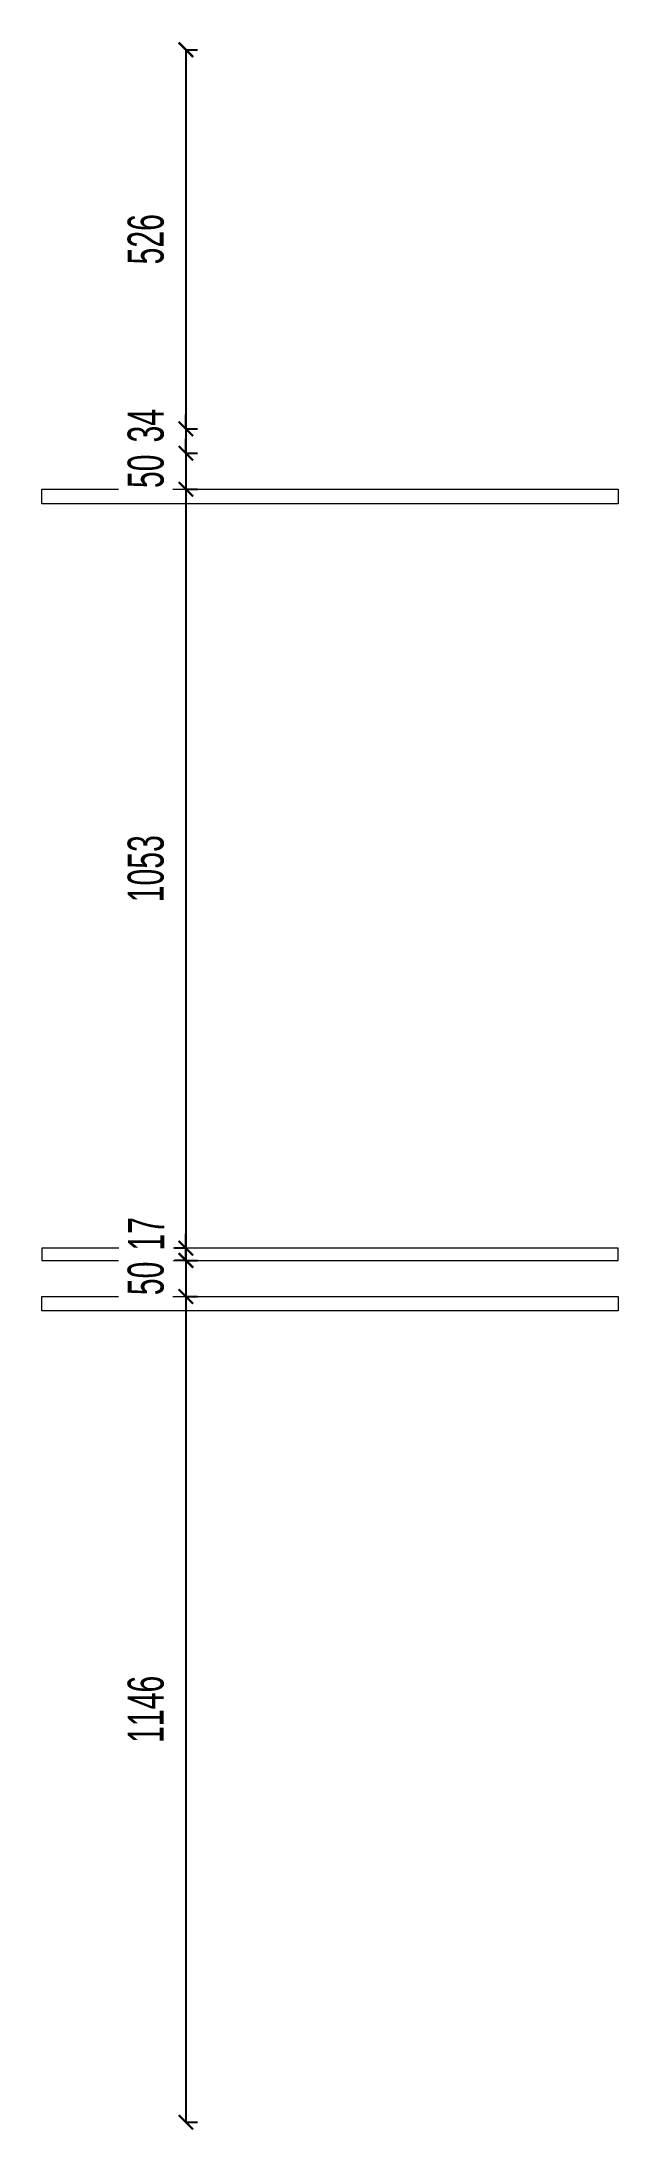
# Model space of a CAD drawing. Header units: millimetres. Extents: x 0 to 800, y -11 to 2887.
import ezdxf

# ---------------------------------------------------------------- set-up
doc = ezdxf.new("R2010")
doc.units = ezdxf.units.MM
doc.header["$MEASUREMENT"] = 0
doc.header["$PDMODE"] = 3
doc.layers.get('0').update_dxf_attribs({"lineweight": 0})
doc.layers.get('Defpoints').update_dxf_attribs({"color": 5})
doc.layers.add('LH-DIM', color=8, linetype='Continuous', lineweight=0)
doc.layers.add('LH-NOITHAT', color=153, linetype='Continuous', lineweight=9)
doc.styles.add('DIM', font='arial.ttf', dxfattribs={"width": 0.6})
doc.dimstyles.new('d20', dxfattribs={"dimscale": 20, "dimtxt": 2.5, "dimasz": 1, "dimexe": 0.8, "dimexo": 3, "dimgap": 1.5, "dimtad": 1, "dimdec": 0, "dimdsep": 46, "dimtxsty": 'DIM', "dimblk": 'ARCHTICK', "dimcen": 0, "dimclrd": 8, "dimclre": 256, "dimclrt": 3, "dimadec": 1, "dimazin": 2, "dimtfac": 1, "dimtdec": 0, "dimtix": 1, "dimtmove": 2, "dimatfit": 2, "dimfxl": 5.5, "dimfxlon": 1, "dimtfill": 1, "dimtolj": 1, "dimtzin": 0, "dimarcsym": 0})

# ---------------------------------------------------------------- blocks, each defined once
blk = doc.blocks.new('_ArchTick')
at = {"color": 0, "linetype": 'ByBlock', "const_width": 0.15}
blk.add_lwpolyline([(-0.5, -0.5), (0.5, 0.5)], dxfattribs=at)
blk = doc.blocks.new('*D28')
at = {"layer": 'Defpoints', "color": 0, "transparency": 16777216}
for p in [(200, 2876), (200, 2350), (200, 2350)]:
    blk.add_point(p, dxfattribs=at)
at = {"layer": 'LH-DIM', "lineweight": -2, "transparency": 16777216}
for p, q in [((200, 2876), (216, 2876)), ((200, 2350), (216, 2350))]:
    blk.add_line(p, q, dxfattribs=at)
at = {"layer": 'LH-DIM', "color": 8, "lineweight": -2, "transparency": 16777216}
blk.add_line((200, 2876), (200, 2350), dxfattribs=at)
at = {"layer": 'LH-DIM', "color": 8, "lineweight": -2, "transparency": 16777216, "xscale": 20, "yscale": 20, "zscale": 20}
for p, rotation in [((200, 2876), 90), ((200, 2350), 270)]:
    blk.add_blockref('_ArchTick', p, dxfattribs=dict(at, rotation=rotation))
at = {"layer": 'LH-DIM', "color": 3, "transparency": 16777216, "insert": (144.5, 2613), "char_height": 50, "attachment_point": 5, "rotation": 90, "style": 'DIM', "bg_fill": 3, "box_fill_scale": 1.25, "bg_fill_color": 256, "bg_fill_true_color": 13158600, "bg_fill_transparency": 0}
blk.add_mtext('\\A1;526', dxfattribs=at)
blk = doc.blocks.new('*D29')
at = {"layer": 'Defpoints', "color": 0, "transparency": 16777216}
for p in [(200, 2266), (200, 1213), (200, 1213)]:
    blk.add_point(p, dxfattribs=at)
at = {"layer": 'LH-DIM', "lineweight": -2, "transparency": 16777216}
for p, q in [((200, 2266), (216, 2266)), ((200, 1213), (184, 1213))]:
    blk.add_line(p, q, dxfattribs=at)
at = {"layer": 'LH-DIM', "color": 8, "lineweight": -2, "transparency": 16777216}
blk.add_line((200, 2266), (200, 1213), dxfattribs=at)
at = {"layer": 'LH-DIM', "color": 8, "lineweight": -2, "transparency": 16777216, "xscale": 20, "yscale": 20, "zscale": 20}
for p, rotation in [((200, 2266), 90), ((200, 1213), 270)]:
    blk.add_blockref('_ArchTick', p, dxfattribs=dict(at, rotation=rotation))
at = {"layer": 'LH-DIM', "color": 3, "transparency": 16777216, "insert": (144.5, 1739.5), "char_height": 50, "attachment_point": 5, "rotation": 90, "style": 'DIM', "bg_fill": 3, "box_fill_scale": 1.25, "bg_fill_color": 256, "bg_fill_true_color": 13158600, "bg_fill_transparency": 0}
blk.add_mtext('\\A1;1053', dxfattribs=at)
blk = doc.blocks.new('*D30')
at = {"layer": 'Defpoints', "color": 0, "transparency": 16777216}
for p in [(200, 1213), (200, 1196), (200, 1196)]:
    blk.add_point(p, dxfattribs=at)
at = {"layer": 'LH-DIM', "color": 8, "lineweight": -2, "transparency": 16777216}
for p, q in [((200, 1213), (200, 1233)), ((200, 1213), (200, 1196)), ((200, 1196), (200, 1176))]:
    blk.add_line(p, q, dxfattribs=at)
at = {"layer": 'LH-DIM', "lineweight": -2, "transparency": 16777216}
for p, q in [((200, 1213), (184, 1213)), ((200, 1196), (184, 1196))]:
    blk.add_line(p, q, dxfattribs=at)
at = {"layer": 'LH-DIM', "color": 3, "transparency": 16777216, "insert": (144.9, 1232.8), "char_height": 50, "attachment_point": 5, "rotation": 90, "style": 'DIM', "bg_fill": 3, "box_fill_scale": 1.25, "bg_fill_color": 256, "bg_fill_true_color": 13158600, "bg_fill_transparency": 0}
blk.add_mtext('\\A1;17', dxfattribs=at)
at = {"layer": 'LH-DIM', "color": 8, "lineweight": -2, "transparency": 16777216, "xscale": 20, "yscale": 20, "zscale": 20}
for p, rotation in [((200, 1213), 270), ((200, 1196), 90)]:
    blk.add_blockref('_ArchTick', p, dxfattribs=dict(at, rotation=rotation))
blk = doc.blocks.new('*D31')
at = {"layer": 'Defpoints', "color": 0, "transparency": 16777216}
for p in [(200, 2316), (200, 2266), (200, 2266)]:
    blk.add_point(p, dxfattribs=at)
at = {"layer": 'LH-DIM', "color": 8, "lineweight": -2, "transparency": 16777216}
for p, q in [((200, 2316), (200, 2336)), ((200, 2316), (200, 2266)), ((200, 2266), (200, 2246))]:
    blk.add_line(p, q, dxfattribs=at)
at = {"layer": 'LH-DIM', "lineweight": -2, "transparency": 16777216}
for p, q in [((200, 2316), (216, 2316)), ((200, 2266), (216, 2266))]:
    blk.add_line(p, q, dxfattribs=at)
at = {"layer": 'LH-DIM', "color": 8, "lineweight": -2, "transparency": 16777216, "xscale": 20, "yscale": 20, "zscale": 20}
for p, rotation in [((200, 2316), 270), ((200, 2266), 90)]:
    blk.add_blockref('_ArchTick', p, dxfattribs=dict(at, rotation=rotation))
at = {"layer": 'LH-DIM', "color": 3, "transparency": 16777216, "insert": (144.5, 2291), "char_height": 50, "attachment_point": 5, "rotation": 90, "style": 'DIM', "bg_fill": 3, "box_fill_scale": 1.25, "bg_fill_color": 256, "bg_fill_true_color": 13158600, "bg_fill_transparency": 0}
blk.add_mtext('\\A1;50', dxfattribs=at)
blk = doc.blocks.new('*D32')
at = {"layer": 'Defpoints', "color": 0, "transparency": 16777216}
for p in [(200, 2350), (200, 2316), (200, 2316)]:
    blk.add_point(p, dxfattribs=at)
at = {"layer": 'LH-DIM', "color": 8, "lineweight": -2, "transparency": 16777216}
for p, q in [((200, 2350), (200, 2370)), ((200, 2350), (200, 2316)), ((200, 2316), (200, 2296))]:
    blk.add_line(p, q, dxfattribs=at)
at = {"layer": 'LH-DIM', "lineweight": -2, "transparency": 16777216}
for p, q in [((200, 2350), (216, 2350)), ((200, 2316), (216, 2316))]:
    blk.add_line(p, q, dxfattribs=at)
at = {"layer": 'LH-DIM', "color": 3, "transparency": 16777216, "insert": (144.5, 2354.3), "char_height": 50, "attachment_point": 5, "rotation": 90, "style": 'DIM', "bg_fill": 3, "box_fill_scale": 1.25, "bg_fill_color": 256, "bg_fill_true_color": 13158600, "bg_fill_transparency": 0}
blk.add_mtext('\\A1;34', dxfattribs=at)
at = {"layer": 'LH-DIM', "color": 8, "lineweight": -2, "transparency": 16777216, "xscale": 20, "yscale": 20, "zscale": 20}
for p, rotation in [((200, 2350), 270), ((200, 2316), 90)]:
    blk.add_blockref('_ArchTick', p, dxfattribs=dict(at, rotation=rotation))
blk = doc.blocks.new('*D33')
at = {"layer": 'Defpoints', "color": 0, "transparency": 16777216}
for p in [(200, 1196), (200, 1146), (200, 1146)]:
    blk.add_point(p, dxfattribs=at)
at = {"layer": 'LH-DIM', "color": 8, "lineweight": -2, "transparency": 16777216}
for p, q in [((200, 1196), (200, 1216)), ((200, 1196), (200, 1146)), ((200, 1146), (200, 1126))]:
    blk.add_line(p, q, dxfattribs=at)
at = {"layer": 'LH-DIM', "lineweight": -2, "transparency": 16777216}
for p, q in [((200, 1196), (216, 1196)), ((200, 1146), (216, 1146))]:
    blk.add_line(p, q, dxfattribs=at)
at = {"layer": 'LH-DIM', "color": 8, "lineweight": -2, "transparency": 16777216, "xscale": 20, "yscale": 20, "zscale": 20}
for p, rotation in [((200, 1196), 270), ((200, 1146), 90)]:
    blk.add_blockref('_ArchTick', p, dxfattribs=dict(at, rotation=rotation))
at = {"layer": 'LH-DIM', "color": 3, "transparency": 16777216, "insert": (144.5, 1171), "char_height": 50, "attachment_point": 5, "rotation": 90, "style": 'DIM', "bg_fill": 3, "box_fill_scale": 1.25, "bg_fill_color": 256, "bg_fill_true_color": 13158600, "bg_fill_transparency": 0}
blk.add_mtext('\\A1;50', dxfattribs=at)
blk = doc.blocks.new('*D34')
at = {"layer": 'Defpoints', "color": 0, "transparency": 16777216}
for p in [(200, 1146), (200, 0), (200, 0)]:
    blk.add_point(p, dxfattribs=at)
at = {"layer": 'LH-DIM', "lineweight": -2, "transparency": 16777216}
for p, q in [((200, 1146), (216, 1146)), ((200, 0), (216, 0))]:
    blk.add_line(p, q, dxfattribs=at)
at = {"layer": 'LH-DIM', "color": 8, "lineweight": -2, "transparency": 16777216}
blk.add_line((200, 1146), (200, 0), dxfattribs=at)
at = {"layer": 'LH-DIM', "color": 8, "lineweight": -2, "transparency": 16777216, "xscale": 20, "yscale": 20, "zscale": 20}
for p, rotation in [((200, 1146), 90), ((200, 0), 270)]:
    blk.add_blockref('_ArchTick', p, dxfattribs=dict(at, rotation=rotation))
at = {"layer": 'LH-DIM', "color": 3, "transparency": 16777216, "insert": (144.5, 573), "char_height": 50, "attachment_point": 5, "rotation": 90, "style": 'DIM', "bg_fill": 3, "box_fill_scale": 1.25, "bg_fill_color": 256, "bg_fill_true_color": 13158600, "bg_fill_transparency": 0}
blk.add_mtext('\\A1;1146', dxfattribs=at)

msp = doc.modelspace()

# ---------------------------------------------------------------- linework, layer by layer
at = {"ltscale": 10}
msp.add_lwpolyline([(800, 1213), (0, 1213), (0, 1196), (800, 1196)], close=True, dxfattribs=at)
at = {"layer": 'LH-NOITHAT'}
for points in [[(0, 2266), (800, 2266), (800, 2246), (0, 2246)], [(0, 1146), (800, 1146), (800, 1126), (0, 1126)]]:
    msp.add_lwpolyline(points, close=True, dxfattribs=at)

# ---------------------------------------------------------------- dimensions: what is measured, and where the dimension line sits
at = {"layer": 'LH-DIM'}
dim = msp.add_linear_dim(base=(200, 2350), p1=(200, 2876), p2=(200, 2350), angle=90, dimstyle='d20', dxfattribs=at)
dim.commit()
dim.dimension.update_dxf_attribs({"geometry": '*D28', "text_midpoint": (144.5, 2613)})

# ---------------------------------------------------------------- next in the draw order: dimensions: what is measured, and where the dimension line sits
dim = msp.add_linear_dim(base=(200, 1213), p1=(200, 2266), p2=(200, 1213), angle=90, dimstyle='d20', dxfattribs=at)
dim.commit()
dim.dimension.update_dxf_attribs({"geometry": '*D29', "text_midpoint": (144.5, 1739.5)})

# ---------------------------------------------------------------- next in the draw order: dimensions: what is measured, and where the dimension line sits
dim = msp.add_linear_dim(base=(200, 2266), p1=(200, 2316), p2=(200, 2266), angle=90, dimstyle='d20', dxfattribs=at)
dim.commit()
dim.dimension.update_dxf_attribs({"geometry": '*D31', "text_midpoint": (144.5, 2291)})
dim = msp.add_linear_dim(base=(200, 1196), p1=(200, 1213), p2=(200, 1196), angle=90, dimstyle='d20', dxfattribs=at)
dim.commit()
dim.dimension.update_dxf_attribs({"geometry": '*D30', "text_midpoint": (144.9, 1232.8), "dimtype": 128})

# ---------------------------------------------------------------- next in the draw order: dimensions: what is measured, and where the dimension line sits
dim = msp.add_linear_dim(base=(200, 2316), p1=(200, 2350), p2=(200, 2316), angle=90, dimstyle='d20', dxfattribs=at)
dim.commit()
dim.dimension.update_dxf_attribs({"geometry": '*D32', "text_midpoint": (144.5, 2354.3), "dimtype": 128})
dim = msp.add_linear_dim(base=(200, 1146), p1=(200, 1196), p2=(200, 1146), angle=90, dimstyle='d20', dxfattribs=at)
dim.commit()
dim.dimension.update_dxf_attribs({"geometry": '*D33', "text_midpoint": (144.5, 1171)})

# ---------------------------------------------------------------- next in the draw order: dimensions: what is measured, and where the dimension line sits
dim = msp.add_linear_dim(base=(200, 0), p1=(200, 1146), p2=(200, 0), angle=90, dimstyle='d20', dxfattribs=at)
dim.commit()
dim.dimension.update_dxf_attribs({"geometry": '*D34', "text_midpoint": (144.5, 573)})

doc.saveas('drawing.dxf')
